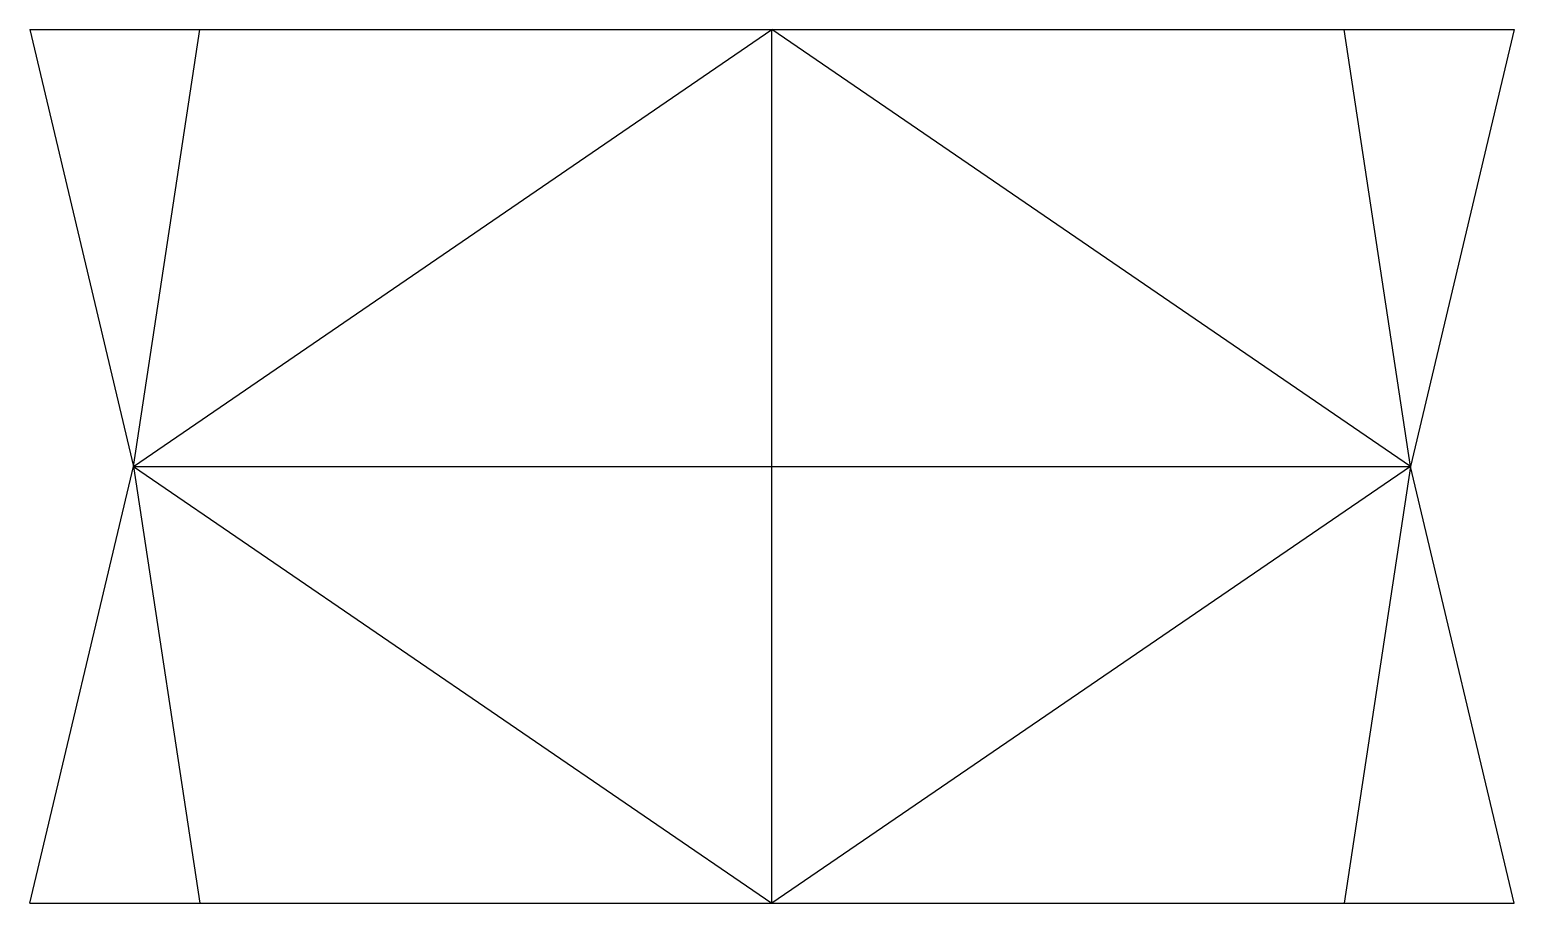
# Model space of a CAD drawing. Header units: millimetres. Extents: x 0 to 127, y 0 to 75.
import ezdxf

# ---------------------------------------------------------------- set-up
doc = ezdxf.new("R2010")
doc.units = ezdxf.units.MM
doc.layers.get('0').update_dxf_attribs({"linetype": 'CONTINUOUS'})

msp = doc.modelspace()

# ---------------------------------------------------------------- linework, layer by layer
for p, q in [((0, 74.71), (8.87, 37.35)), ((0, 74.71), (127, 74.71)), ((8.87, 37.35), (14.55, 74.71)), ((8.87, 37.35), (63.5, 74.71)), ((63.5, 0), (63.5, 74.71)), ((118.13, 37.35), (63.5, 74.71)), ((118.13, 37.35), (112.45, 74.71)), ((127, 74.71), (118.13, 37.35)), ((0, 0), (8.87, 37.35)), ((8.87, 37.35), (118.13, 37.35)), ((8.87, 37.35), (14.55, 0)), ((8.87, 37.35), (63.5, 0)), ((118.13, 37.35), (63.5, 0)), ((118.13, 37.35), (112.45, 0)), ((127, 0), (118.13, 37.35)), ((0, 0), (127, 0))]:
    msp.add_line(p, q)

doc.saveas('drawing.dxf')
